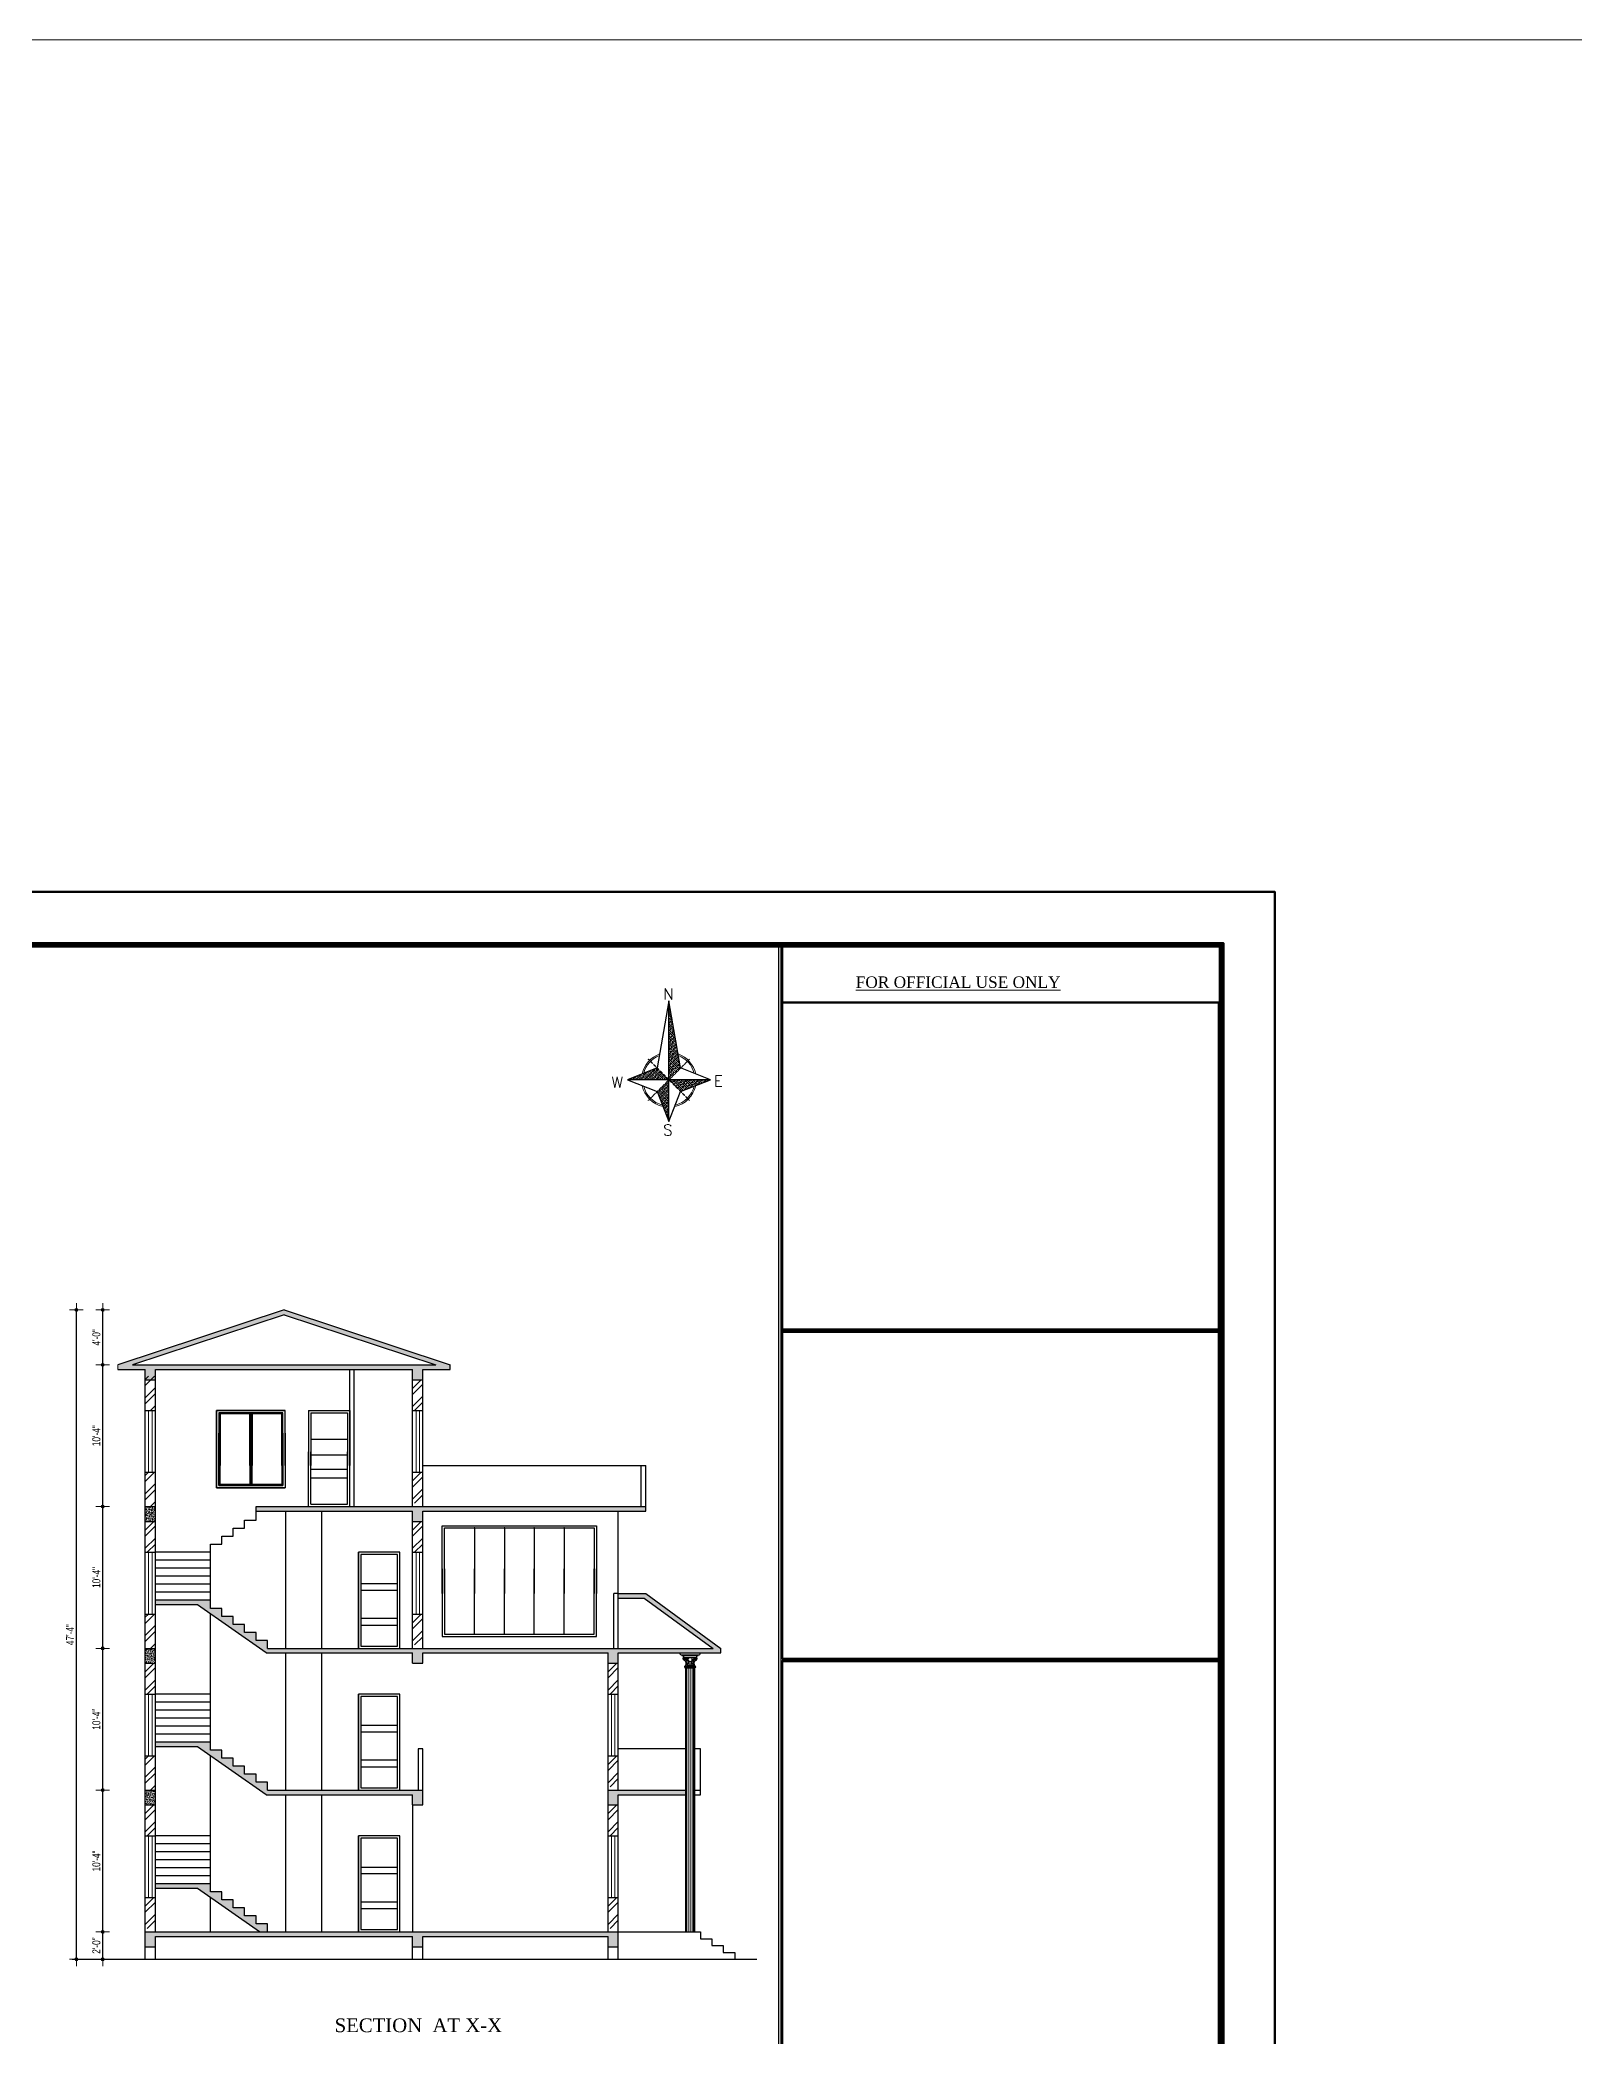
# Model space of a CAD drawing. Header units: inches. Extents: x 108286 to 1018414, y -1240248 to 57686.
# Drawn here: x 504518 to 505860, y -616342 to -614596 of the extents above; entities that cross this region are included whole.
import ezdxf

# ---------------------------------------------------------------- set-up
doc = ezdxf.new("R2010")
doc.units = ezdxf.units.IN
doc.header["$MEASUREMENT"] = 0
doc.linetypes.add('CENTER2', pattern=[1.125, 0.75, -0.125, 0.125, -0.125])
for name, color, linetype, lineweight in [('DIM18', 1, 'Continuous', 18), ('DIMENSION', 142, 'Continuous', 13), ('dimentions', 123, 'Continuous', 9), ('ELEVATION', 31, 'Continuous', 25), ('HATCH', 255, 'Continuous', 18), ('plan elevation', 11, 'Continuous', 25), ('SHEETS', 7, 'Continuous', 60), ('TEXT', 231, 'Continuous', 20)]:
    doc.layers.add(name, color=color, linetype=linetype, lineweight=lineweight)
doc.layers.add('exwall', color=1, linetype='Continuous')
doc.layers.add('Layer1', color=150, linetype='Continuous')
doc.styles.add('7 INCH', font='swisscl.ttf', dxfattribs={"height": 7})
doc.styles.add('7 INCH str', font='times.ttf', dxfattribs={"height": 6})
doc.styles.add('PRADEEP', font='times.ttf', dxfattribs={"height": 7})
doc.styles.add('ROMANC', font='romanc.shx', dxfattribs={"width": 0.8})
doc.dimstyles.new('7 INCH', dxfattribs={"dimscale": 0, "dimtxt": 7, "dimasz": 1, "dimexe": 2, "dimexo": 9, "dimgap": 2, "dimtad": 1, "dimdec": 0, "dimzin": 3, "dimdsep": 46, "dimlunit": 4, "dimtxsty": '7 INCH', "dimblk": 'DIM', "dimcen": 3, "dimdle": 3, "dimse1": 1, "dimse2": 1, "dimclrd": 256, "dimclre": 256, "dimclrt": 7, "dimadec": 1, "dimazin": 2, "dimtfac": 1, "dimtdec": 0, "dimtix": 1, "dimtofl": 0, "dimtmove": 2, "dimatfit": 3, "dimldrblk": 'ARW', "dimfxl": 2, "dimfrac": 2, "dimtolj": 2, "dimtzin": 0, "dimarcsym": 0})
pattern_1 = [(50, (0, 0), (1.7931504565, -0.1568803375), [0.1875, -2.0625]), (355, (0, 0), (-0.346878334, 1.8804803343), [0.15, -1.65]), (100.4514, (0.1494, -0.013), (1.4462734543, 1.723598855), [0.159350475, -1.75285528]), (46.1842, (0, 0.5), (2.6681026216, -0.413797536), [0.28125, -3.09375]), (96.6356, (0.2223, 0.4655), (2.336656764, 2.435294677), [0.23902572, -2.6292825]), (351.1842, (0, 0.5), (2.336654863, 2.435296502), [0.225, -2.475]), (21, (0.25, 0.375), (1.4922676303, -1.0065472267), [0.1875, -2.0625]), (326, (0.25, 0.375), (0.60828833, 1.8128751126), [0.15, -1.65]), (71.4514, (0.3744, 0.2911), (2.1005565715, 0.8063262418), [0.159350475, -1.75285528]), (37.5, (0, 0), (0.0303996383, 0.8322346346), [0, -1.63, 0, -1.675, 0, -1.65625]), (7.5, (0, 0), (0.6576738436, 0.9860292797), [0, -0.955, 0, -1.5925, 0, -0.63125]), (327.5, (-0.5575, 0), (1.33455609043, -0.05638717934), [0, -0.625, 0, -1.95, 0, -2.5875]), (317.5, (-0.8075, 0), (1.4579654234, 0.2502624558), [0, -0.8125, 0, -1.295, 0, -1.8375])]
pattern_2 = [(45, (6e-11, 124), (-7.95495129, 7.95495129), []), (45, (5.303, 124), (-7.95495129, 7.95495129), [])]
pattern_3 = [(45, (0, 248), (-7.95495129, 7.95495129), []), (45, (5.303, 248), (-7.95495129, 7.95495129), [])]

# ---------------------------------------------------------------- blocks, each defined once
blk = doc.blocks.new('noth dirn')
at = {"layer": 'HATCH'}
h = blk.add_hatch(dxfattribs=at)
h.set_pattern_fill('ANSI33', color=256, scale=16, angle=360, style=0)
h.set_pattern_definition([(45, (-9118474.5084, -16078711.289), (-2.82842712475, 2.82842712475), []), (45, (-9118471.68, -16078711.289), (-2.82842712475, 2.82842712475), [2, -1])])
h.paths.add_polyline_path([(11338, -230), (11355.1, -212.8), (11338, -114.9)])
h.paths.add_polyline_path([(11338, -230), (11320.9, -212.8), (11277.4, -230)])
h.paths.add_polyline_path([(11338, -230), (11320.9, -247.1), (11338, -290.6)])
h.paths.add_polyline_path([(11338, -230), (11355.1, -247.1), (11398.6, -230)])
at = {"linetype": 'Continuous'}
for p, q in [((11338, -114.9), (11320.9, -212.8)), ((11338, -290.6), (11338, -114.9)), ((11355.1, -212.8), (11338, -114.9)), ((11320.9, -212.8), (11277.4, -230)), ((11277.4, -230), (11320.9, -247.1)), ((11398.6, -230), (11277.4, -230)), ((11398.6, -230), (11355.1, -212.8)), ((11355.1, -247.1), (11398.6, -230)), ((11320.9, -247.1), (11338, -290.6)), ((11338, -290.6), (11355.1, -247.1))]:
    blk.add_line(p, q, dxfattribs=at)
at = {"linetype": 'CENTER2', "ltscale": 0.3}
for p, q in [((11368, -260), (11308, -200)), ((11308, -260), (11368, -200))]:
    blk.add_line(p, q, dxfattribs=at)
at = {"layer": 'DIM18'}
for radius, start, end in [(40, 109.8014, 167.7655), (38, 111.5383, 165.7252), (40, 12.2345, 70.1986), (38, 14.2748, 68.4617), (40, 192.2345, 257.7655), (38, 194.2748, 255.7252), (40, 282.2345, 347.7655), (38, 284.2748, 345.7252)]:
    blk.add_arc((11338, -230), radius, start, end, dxfattribs=at)
at = {"linetype": 'Continuous', "style": 'ROMANC'}
for s, p in [('N', (11330, -112.9)), ('W', (11254.5, -241.5)), ('E', (11403.7, -239.8)), ('S', (11329.7, -311.3))]:
    blk.add_text(s, height=16, dxfattribs=at).set_placement(p)
blk = doc.blocks.new('DIM')
at = {"layer": 'DIMENSION'}
h = blk.add_hatch(color=256, dxfattribs=at)
h.paths.add_polyline_path([(0, 1.3), (0, 0), (1.3, 0, 0.414214)])
h.paths.add_polyline_path([(1.3, 0), (0, 0), (0, -1.3, 0.414214)])
h.paths.add_polyline_path([(0, 0), (-1.3, 0, 0.414214), (0, -1.3)])
h.paths.add_polyline_path([(0, 1.3, 0.414214), (-1.3, 0), (0, 0)])
for p, q in [((-6, 0), (6, 0)), ((0, 6), (0, -6))]:
    blk.add_line(p, q, dxfattribs=at)
blk.add_circle((0, 0), 1.28, dxfattribs=at)
blk = doc.blocks.new('*D774')
at = {"layer": 'Defpoints', "color": 0, "ltscale": 15}
for p in [(504572.6, -616250.8), (504609.8, -616250.8), (504609.8, -616274.8)]:
    blk.add_point(p, dxfattribs=at)
at = {"layer": 'dimentions', "lineweight": -2, "ltscale": 15}
blk.add_line((504572.6, -616273.8), (504572.6, -616251.8), dxfattribs=at)
for p, rotation in [((504572.6, -616250.8), 90), ((504572.6, -616274.8), 270)]:
    blk.add_blockref('DIM', p, dxfattribs=dict(at, rotation=rotation))
at = {"layer": 'dimentions', "color": 7, "ltscale": 15, "insert": (504567.1, -616262.8), "char_height": 7, "attachment_point": 5, "rotation": 90, "style": '7 INCH'}
blk.add_mtext('\\A2;2\'-0"', dxfattribs=at)
blk = doc.blocks.new('ARW')
at = {"layer": 'DIMENSION'}
blk.add_lwpolyline([(-0.5, 0, 0, 3, 0), (-5.5, 0, 0, 0, 0), (-0.5, 0, 0, 0, 0)], format="xyseb", dxfattribs=at)
blk = doc.blocks.new('*D775')
at = {"layer": 'Defpoints', "color": 0, "ltscale": 15}
for p in [(504572.6, -616126.8), (504609.8, -616126.8), (504609.8, -616250.8)]:
    blk.add_point(p, dxfattribs=at)
at = {"layer": 'dimentions', "lineweight": -2, "ltscale": 15}
blk.add_line((504572.6, -616249.8), (504572.6, -616127.8), dxfattribs=at)
for p, rotation in [((504572.6, -616126.8), 90), ((504572.6, -616250.8), 270)]:
    blk.add_blockref('DIM', p, dxfattribs=dict(at, rotation=rotation))
at = {"layer": 'dimentions', "color": 7, "ltscale": 15, "insert": (504567.1, -616188.8), "char_height": 7, "attachment_point": 5, "rotation": 90, "style": '7 INCH'}
blk.add_mtext('\\A2;10\'-4"', dxfattribs=at)
blk = doc.blocks.new('*D776')
at = {"layer": 'Defpoints', "color": 0, "ltscale": 15}
for p in [(504572.6, -616002.8), (504609.8, -616002.8), (504609.8, -616126.8)]:
    blk.add_point(p, dxfattribs=at)
at = {"layer": 'dimentions', "lineweight": -2, "ltscale": 15}
blk.add_line((504572.6, -616125.8), (504572.6, -616003.8), dxfattribs=at)
for p, rotation in [((504572.6, -616002.8), 90), ((504572.6, -616126.8), 270)]:
    blk.add_blockref('DIM', p, dxfattribs=dict(at, rotation=rotation))
at = {"layer": 'dimentions', "color": 7, "ltscale": 15, "insert": (504567.1, -616064.8), "char_height": 7, "attachment_point": 5, "rotation": 90, "style": '7 INCH'}
blk.add_mtext('\\A2;10\'-4"', dxfattribs=at)
blk = doc.blocks.new('*D777')
at = {"layer": 'Defpoints', "color": 0, "ltscale": 15}
for p in [(504572.6, -615878.8), (504609.8, -615878.8), (504609.8, -616002.8)]:
    blk.add_point(p, dxfattribs=at)
at = {"layer": 'dimentions', "lineweight": -2, "ltscale": 15}
blk.add_line((504572.6, -616001.8), (504572.6, -615879.8), dxfattribs=at)
for p, rotation in [((504572.6, -615878.8), 90), ((504572.6, -616002.8), 270)]:
    blk.add_blockref('DIM', p, dxfattribs=dict(at, rotation=rotation))
at = {"layer": 'dimentions', "color": 7, "ltscale": 15, "insert": (504567.1, -615940.8), "char_height": 7, "attachment_point": 5, "rotation": 90, "style": '7 INCH'}
blk.add_mtext('\\A2;10\'-4"', dxfattribs=at)
blk = doc.blocks.new('*D778')
at = {"layer": 'Defpoints', "color": 0, "ltscale": 15}
for p in [(504572.6, -615754.8), (504609.8, -615754.8), (504609.8, -615878.8)]:
    blk.add_point(p, dxfattribs=at)
at = {"layer": 'dimentions', "lineweight": -2, "ltscale": 15}
blk.add_line((504572.6, -615877.8), (504572.6, -615755.8), dxfattribs=at)
for p, rotation in [((504572.6, -615754.8), 90), ((504572.6, -615878.8), 270)]:
    blk.add_blockref('DIM', p, dxfattribs=dict(at, rotation=rotation))
at = {"layer": 'dimentions', "color": 7, "ltscale": 15, "insert": (504567.1, -615816.8), "char_height": 7, "attachment_point": 5, "rotation": 90, "style": '7 INCH'}
blk.add_mtext('\\A2;10\'-4"', dxfattribs=at)
blk = doc.blocks.new('*D779')
at = {"layer": 'Defpoints', "color": 0, "ltscale": 15}
for p in [(504572.6, -615706.8), (504731.3, -615706.8), (504609.8, -615754.8)]:
    blk.add_point(p, dxfattribs=at)
at = {"layer": 'dimentions', "lineweight": -2, "ltscale": 15}
blk.add_line((504572.6, -615753.8), (504572.6, -615707.8), dxfattribs=at)
for p, rotation in [((504572.6, -615706.8), 90), ((504572.6, -615754.8), 270)]:
    blk.add_blockref('DIM', p, dxfattribs=dict(at, rotation=rotation))
at = {"layer": 'dimentions', "color": 7, "ltscale": 15, "insert": (504567.1, -615730.8), "char_height": 7, "attachment_point": 5, "rotation": 90, "style": '7 INCH'}
blk.add_mtext('\\A2;4\'-0"', dxfattribs=at)
blk = doc.blocks.new('*D780')
at = {"layer": 'Defpoints', "color": 0, "ltscale": 15}
for p in [(504549.6, -615706.8), (504731.3, -615706.8), (504609.8, -616274.8)]:
    blk.add_point(p, dxfattribs=at)
at = {"layer": 'dimentions', "lineweight": -2, "ltscale": 15}
blk.add_line((504549.6, -616273.8), (504549.6, -615707.8), dxfattribs=at)
for p, rotation in [((504549.6, -615706.8), 90), ((504549.6, -616274.8), 270)]:
    blk.add_blockref('DIM', p, dxfattribs=dict(at, rotation=rotation))
at = {"layer": 'dimentions', "color": 7, "ltscale": 15, "insert": (504544.1, -615990.8), "char_height": 7, "attachment_point": 5, "rotation": 90, "style": '7 INCH'}
blk.add_mtext('\\A2;47\'-4"', dxfattribs=at)

msp = doc.modelspace()

# ---------------------------------------------------------------- hatches: boundary and pattern name
at = {"layer": 'TEXT', "ltscale": 15}
h = msp.add_hatch(dxfattribs=at)
h.set_pattern_fill('AR-CONC', color=256, scale=0.25, style=0)
h.set_pattern_definition(pattern_1)
h.paths.add_polyline_path([(504876.8, -615754.8), (504731.3, -615706.8), (504585.8, -615754.8), (504585.8, -615758.8), (504609.8, -615758.8), (504609.8, -615767.8), (504618.8, -615767.8), (504618.8, -615758.8), (504843.8, -615758.8), (504843.8, -615767.8), (504852.8, -615767.8), (504852.8, -615758.8), (504876.8, -615758.8)])
h.paths.add_polyline_path([(504598.6, -615754.8), (504731.3, -615711), (504864, -615754.8)], flags=16)
h = msp.add_hatch(dxfattribs=at)
h.set_pattern_fill('ANSI32', color=256, scale=30, style=0)
h.set_pattern_definition([(45, (2e-10, 332), (-7.95495129, 7.95495129), []), (45, (5.303, 332), (-7.95495129, 7.95495129), [])])
h.paths.add_polyline_path([(504618.8, -615764.8), (504609.8, -615764.8), (504609.8, -615794.8), (504618.8, -615794.8)])
h = msp.add_hatch(dxfattribs=at)
h.set_pattern_fill('ANSI32', color=256, scale=30, style=0)
h.set_pattern_definition([(45, (234, 372), (-7.95495129, 7.95495129), []), (45, (239.303, 372), (-7.95495129, 7.95495129), [])])
h.paths.add_polyline_path([(504852.8, -615767.8), (504843.8, -615767.8), (504843.8, -615794.8), (504852.8, -615794.8)])
h = msp.add_hatch(dxfattribs=at)
h.set_pattern_fill('ANSI32', color=256, scale=30, style=0)
h.set_pattern_definition(pattern_3)
h.paths.add_polyline_path([(504618.8, -615848.8), (504609.8, -615848.8), (504609.8, -615878.8), (504618.8, -615878.8)])
h = msp.add_hatch(dxfattribs=at)
h.set_pattern_fill('ANSI32', color=256, scale=30, style=0)
h.set_pattern_definition([(45, (234, 291), (-7.95495129, 7.95495129), []), (45, (239.303, 291), (-7.95495129, 7.95495129), [])])
h.paths.add_polyline_path([(504852.8, -615848.8), (504843.8, -615848.8), (504843.8, -615875.8), (504852.8, -615875.8)])
h = msp.add_hatch(dxfattribs=at)
h.set_pattern_fill('AR-CONC', color=256, scale=0.25, style=0)
h.set_pattern_definition(pattern_1)
h.paths.add_polyline_path([(504618.8, -615878.8), (504609.8, -615878.8), (504609.8, -615891.8), (504618.8, -615891.8)])
h = msp.add_hatch(dxfattribs=at)
h.set_pattern_fill('AR-CONC', color=256, scale=0.25, style=0)
h.set_pattern_definition(pattern_1)
h.paths.add_polyline_path([(504852.8, -615882.8), (505047.8, -615882.8), (505047.8, -615878.8), (504706.8, -615878.8), (504706.8, -615882.8), (504843.8, -615882.8), (504843.8, -615891.8), (504852.8, -615891.8)])
h = msp.add_hatch(dxfattribs=at)
h.set_pattern_fill('ANSI32', color=256, scale=30, style=0)
h.set_pattern_definition(pattern_3)
h.paths.add_polyline_path([(504618.8, -615891.8), (504609.8, -615891.8), (504609.8, -615918.8), (504618.8, -615918.8)])
h = msp.add_hatch(dxfattribs=at)
h.set_pattern_fill('ANSI32', color=256, scale=30, style=0)
h.set_pattern_definition([(45, (234, 248), (-7.95495129, 7.95495129), []), (45, (239.303, 248), (-7.95495129, 7.95495129), [])])
h.paths.add_polyline_path([(504852.8, -615891.8), (504843.8, -615891.8), (504843.8, -615918.8), (504852.8, -615918.8)])
h = msp.add_hatch(dxfattribs=at)
h.set_pattern_fill('AR-CONC', color=256, scale=0.25, style=0)
h.set_pattern_definition(pattern_1)
h.paths.add_polyline_path([(505023.8, -616006.8), (505077.6, -616006.8, -0.003282), (505077.6, -616006.8, 0.003282), (505077.6, -616006.8), (505077.6, -616006.8, -0.00328), (505077.6, -616006.8, 0.00328), (505077.6, -616006.8), (505113.6, -616006.8), (505113.6, -616002.8), (505047.8, -615954.8), (505023.8, -615954.8), (505023.8, -615958.8), (505046.5, -615958.8), (505106.8, -616002.8), (504716.8, -616002.8), (504716.8, -615995.8), (504706.8, -615995.8), (504706.8, -615988.8), (504696.8, -615988.8), (504696.8, -615981.8), (504686.8, -615981.8), (504686.8, -615974.8), (504676.8, -615974.8), (504676.8, -615967.8), (504666.8, -615967.8), (504666.8, -615960.8), (504618.8, -615960.8), (504618.8, -615964.8), (504655.6, -615964.8), (504715.6, -616006.8), (504843.8, -616006.8), (504843.8, -616015.8), (504852.8, -616015.8), (504852.8, -616006.8), (505014.8, -616006.8), (505014.8, -616015.8), (505023.8, -616015.8)])
h = msp.add_hatch(dxfattribs=at)
h.set_pattern_fill('ANSI32', color=256, scale=30, style=0)
h.set_pattern_definition(pattern_2)
h.paths.add_polyline_path([(504618.8, -615972.8), (504609.8, -615972.8), (504609.8, -616002.8), (504618.8, -616002.8)])
h = msp.add_hatch(dxfattribs=at)
h.set_pattern_fill('ANSI32', color=256, scale=30, style=0)
h.set_pattern_definition([(45, (234, 167), (-7.95495129, 7.95495129), []), (45, (239.303, 167), (-7.95495129, 7.95495129), [])])
h.paths.add_polyline_path([(504852.8, -615972.8), (504843.8, -615972.8), (504843.8, -615999.8), (504852.8, -615999.8)])
h = msp.add_hatch(dxfattribs=at)
h.set_pattern_fill('AR-CONC', color=256, scale=0.25, style=0)
h.set_pattern_definition(pattern_1)
h.paths.add_polyline_path([(504618.8, -616002.8), (504609.8, -616002.8), (504609.8, -616015.8), (504618.8, -616015.8)])
h = msp.add_hatch(dxfattribs=at)
h.set_pattern_fill('ANSI32', color=256, scale=30, style=0)
h.set_pattern_definition(pattern_2)
h.paths.add_polyline_path([(504618.8, -616015.8), (504609.8, -616015.8), (504609.8, -616042.8), (504618.8, -616042.8)])
h = msp.add_hatch(dxfattribs=at)
h.set_pattern_fill('ANSI32', color=256, scale=30, style=0)
h.set_pattern_definition([(45, (405, 124), (-7.95495129, 7.95495129), []), (45, (410.303, 124), (-7.95495129, 7.95495129), [])])
h.paths.add_polyline_path([(505023.8, -616015.8), (505014.8, -616015.8), (505014.8, -616042.8), (505023.8, -616042.8)])
h = msp.add_hatch(dxfattribs=at)
h.set_pattern_fill('AR-CONC', color=256, scale=0.25, style=0)
h.set_pattern_definition(pattern_1)
h.paths.add_polyline_path([(504696.8, -616105.8), (504686.8, -616105.8), (504686.8, -616098.8), (504676.8, -616098.8), (504676.8, -616091.8), (504666.8, -616091.8), (504666.8, -616084.8), (504618.8, -616084.8), (504618.8, -616088.8), (504655.6, -616088.8), (504715.6, -616130.8), (504843.8, -616130.8), (504843.8, -616139.8), (504852.8, -616139.8), (504852.8, -616130.8), (504852.8, -616126.8), (504716.8, -616126.8), (504716.8, -616119.8), (504706.8, -616119.8), (504706.8, -616112.8), (504696.8, -616112.8)])
h = msp.add_hatch(dxfattribs=at)
h.set_pattern_fill('ANSI32', color=256, scale=30, style=0)
h.paths.add_polyline_path([(504618.8, -616096.8), (504609.8, -616096.8), (504609.8, -616126.8), (504618.8, -616126.8)])
h = msp.add_hatch(dxfattribs=at)
h.set_pattern_fill('ANSI32', color=256, scale=30, style=0)
h.set_pattern_definition([(45, (405, 43), (-7.95495129, 7.95495129), []), (45, (410.303, 43), (-7.95495129, 7.95495129), [])])
h.paths.add_polyline_path([(505023.8, -616096.8), (505014.8, -616096.8), (505014.8, -616123.8), (505023.8, -616123.8)])
h = msp.add_hatch(dxfattribs=at)
h.set_pattern_fill('AR-CONC', color=256, scale=0.25, style=0)
h.set_pattern_definition(pattern_1)
h.paths.add_polyline_path([(504618.8, -616126.8), (504609.8, -616126.8), (504609.8, -616139.8), (504618.8, -616139.8)])
h = msp.add_hatch(dxfattribs=at)
h.set_pattern_fill('AR-CONC', color=256, scale=0.25, style=0)
h.set_pattern_definition(pattern_1)
h.paths.add_polyline_path([(505023.8, -616130.8), (505082.5, -616130.8), (505082.5, -616126.8), (505014.8, -616126.8), (505014.8, -616130.8), (505014.8, -616139.8), (505023.8, -616139.8)])
h = msp.add_hatch(dxfattribs=at)
h.set_pattern_fill('ANSI32', color=256, scale=30, style=0)
h.paths.add_polyline_path([(504618.8, -616139.8), (504609.8, -616139.8), (504609.8, -616166.8), (504618.8, -616166.8)])
h = msp.add_hatch(dxfattribs=at)
h.set_pattern_fill('ANSI32', color=256, scale=30, style=0)
h.set_pattern_definition([(45, (405, 0), (-7.95495129, 7.95495129), []), (45, (410.303, 0), (-7.95495129, 7.95495129), [])])
h.paths.add_polyline_path([(505023.8, -616139.8), (505014.8, -616139.8), (505014.8, -616166.8), (505023.8, -616166.8)])
h = msp.add_hatch(dxfattribs=at)
h.set_pattern_fill('AR-CONC', color=256, scale=0.25, style=0)
h.set_pattern_definition(pattern_1)
h.paths.add_polyline_path([(504666.8, -616208.8), (504618.8, -616208.8), (504618.8, -616212.8), (504655.6, -616212.8), (504709.8, -616250.8), (504716.8, -616250.8), (504716.8, -616243.8), (504706.8, -616243.8), (504706.8, -616236.8), (504696.8, -616236.8), (504696.8, -616229.8), (504686.8, -616229.8), (504686.8, -616222.8), (504676.8, -616222.8), (504676.8, -616215.8), (504666.8, -616215.8)])
h = msp.add_hatch(dxfattribs=at)
h.set_pattern_fill('ANSI32', color=256, scale=30, style=0)
h.set_pattern_definition([(45, (6e-11, -81), (-7.95495129, 7.95495129), []), (45, (5.303, -81), (-7.95495129, 7.95495129), [])])
h.paths.add_polyline_path([(504618.8, -616220.8), (504609.8, -616220.8), (504609.8, -616247.8), (504618.8, -616247.8)])
h = msp.add_hatch(dxfattribs=at)
h.set_pattern_fill('ANSI32', color=256, scale=30, style=0)
h.set_pattern_definition([(45, (405, -81), (-7.95495129, 7.95495129), []), (45, (410.303, -81), (-7.95495129, 7.95495129), [])])
h.paths.add_polyline_path([(505023.8, -616220.8), (505014.8, -616220.8), (505014.8, -616247.8), (505023.8, -616247.8)])
h = msp.add_hatch(dxfattribs=at)
h.set_pattern_fill('AR-CONC', color=256, scale=0.25, style=0)
h.set_pattern_definition(pattern_1)
h.paths.add_polyline_path([(505023.8, -616250.8), (504609.8, -616250.8), (504609.8, -616263.8), (504618.8, -616263.8), (504618.8, -616254.8), (504843.8, -616254.8), (504843.8, -616263.8), (504852.8, -616263.8), (504852.8, -616254.8), (505014.8, -616254.8), (505014.8, -616263.8), (505023.8, -616263.8)])

# ---------------------------------------------------------------- linework, layer by layer
for p, q in [((505164.3, -617393), (505164.3, -615389)), ((505166.3, -617393), (505166.3, -615389))]:
    msp.add_line(p, q)
at = {"layer": 'dimentions', "ltscale": 15}
msp.add_lwpolyline([(501645.3, -614596), (510284.2, -614596), (510284.2, -618276.9), (501645.3, -618276.9)], close=True, dxfattribs=at)
at = {"layer": 'exwall', "color": 7, "ltscale": 15}
for p, q in [((504731.3, -615706.8), (504585.8, -615754.8)), ((504731.3, -615706.8), (504876.8, -615754.8)), ((504731.3, -615711), (504598.6, -615754.8)), ((504731.3, -615711), (504864, -615754.8)), ((504585.8, -615758.8), (504585.8, -615758.8)), ((504585.8, -615758.8), (504609.8, -615758.8)), ((504598.6, -615754.8), (504864, -615754.8)), ((504609.8, -616274.8), (504609.8, -615758.8)), ((504618.8, -616250.8), (504618.8, -615758.8)), ((504618.8, -615758.8), (504843.8, -615758.8)), ((504788.8, -615878.8), (504788.8, -615758.8)), ((504792.8, -615878.8), (504792.8, -615758.8)), ((504843.8, -615878.8), (504843.8, -615758.8)), ((504852.8, -615758.8), (504876.8, -615758.8)), ((504852.8, -615878.8), (504852.8, -615758.8)), ((504876.8, -615758.8), (504876.8, -615754.8)), ((504609.8, -615767.8), (504618.8, -615767.8)), ((504843.8, -615767.8), (504852.8, -615767.8)), ((504609.8, -615794.8), (504618.8, -615794.8)), ((504843.8, -615794.8), (504852.8, -615794.8)), ((504609.8, -615848.8), (504618.8, -615848.8)), ((504843.8, -615848.8), (504852.8, -615848.8)), ((504852.8, -615842.8), (505047.8, -615842.8)), ((505043.8, -615878.8), (505043.8, -615842.8)), ((505047.8, -615882.8), (505047.8, -615842.8)), ((504609.8, -615878.8), (504618.8, -615878.8)), ((504706.8, -615878.8), (505047.8, -615878.8)), ((504706.8, -615890.8), (504706.8, -615878.8)), ((504706.8, -615882.8), (504843.8, -615882.8)), ((504732.8, -616002.8), (504732.8, -615882.8)), ((504764.5, -616002.8), (504764.5, -615882.8)), ((504843.8, -616002.8), (504843.8, -615882.8)), ((504852.8, -615882.8), (505047.8, -615882.8)), ((504852.8, -616002.8), (504852.8, -615882.8)), ((505023.8, -616002.8), (505023.8, -615882.8)), ((504609.8, -615891.8), (504618.8, -615891.8)), ((504686.8, -615904.8), (504686.8, -615897.8)), ((504686.8, -615897.8), (504696.8, -615897.8)), ((504696.8, -615897.8), (504696.8, -615890.8)), ((504696.8, -615890.8), (504706.8, -615890.8)), ((504843.8, -615891.8), (504852.8, -615891.8)), ((504609.8, -615918.8), (504618.8, -615918.8)), ((504666.8, -615918.8), (504618.8, -615918.8)), ((504666.8, -615918.8), (504666.8, -615911.8)), ((504666.8, -615911.8), (504676.8, -615911.8)), ((504666.8, -615960.8), (504666.8, -615918.8)), ((504676.8, -615911.8), (504676.8, -615904.8)), ((504676.8, -615904.8), (504686.8, -615904.8)), ((504843.8, -615918.8), (504852.8, -615918.8)), ((504666.8, -615925.8), (504618.8, -615925.8)), ((504666.8, -615932.8), (504618.8, -615932.8)), ((504666.8, -615939.8), (504618.8, -615939.8)), ((504666.8, -615946.8), (504618.8, -615946.8)), ((504666.8, -615953.8), (504618.8, -615953.8)), ((504666.8, -615960.8), (504618.8, -615960.8)), ((504655.6, -615964.8), (504618.8, -615964.8)), ((504715.6, -616006.8), (504655.6, -615964.8)), ((504666.8, -615967.8), (504666.8, -615960.8)), ((504676.8, -615967.8), (504666.8, -615967.8)), ((504676.8, -615974.8), (504676.8, -615967.8)), ((505019.8, -616002.8), (505019.8, -615954.8)), ((505023.8, -615954.8), (505019.8, -615954.8)), ((505023.8, -615954.8), (505047.8, -615954.8)), ((505023.8, -615954.8), (505047.8, -615954.8)), ((505023.8, -615958.8), (505046.5, -615958.8)), ((505046.5, -615958.8), (505106.8, -616002.8)), ((505047.8, -615954.8), (505113.6, -616002.8)), ((504609.8, -615972.8), (504618.8, -615972.8)), ((504666.8, -616084.8), (504666.8, -615972.7)), ((504686.8, -615974.8), (504676.8, -615974.8)), ((504686.8, -615981.8), (504686.8, -615974.8)), ((504696.8, -615981.8), (504686.8, -615981.8)), ((504696.8, -615988.8), (504696.8, -615981.8)), ((504706.8, -615988.8), (504696.8, -615988.8)), ((504706.8, -615995.8), (504706.8, -615988.8)), ((504843.8, -615972.8), (504852.8, -615972.8)), ((504609.8, -616002.8), (504618.8, -616002.8)), ((504716.8, -615995.8), (504706.8, -615995.8)), ((504715.6, -616006.8), (504843.8, -616006.8)), ((504716.8, -616002.8), (504716.8, -615995.8)), ((504716.8, -616002.8), (505106.8, -616002.8)), ((504732.8, -616126.8), (504732.8, -616006.8)), ((504764.5, -616126.8), (504764.5, -616006.8)), ((504843.8, -616015.8), (504843.8, -616006.8)), ((504852.8, -616006.8), (505014.8, -616006.8)), ((504852.8, -616015.8), (504852.8, -616006.8)), ((505014.8, -616130.8), (505014.8, -616006.8)), ((505023.8, -616126.8), (505023.8, -616006.8)), ((505023.8, -616006.8), (505113.6, -616006.8)), ((505113.6, -616006.8), (505113.6, -616002.8)), ((504609.8, -616015.8), (504618.8, -616015.8)), ((504843.8, -616015.8), (504852.8, -616015.8)), ((505014.8, -616015.8), (505023.8, -616015.8)), ((504609.8, -616042.8), (504618.8, -616042.8)), ((504666.8, -616042.8), (504618.8, -616042.8)), ((504666.8, -616049.8), (504618.8, -616049.8)), ((504666.8, -616056.8), (504618.8, -616056.8)), ((505014.8, -616042.8), (505023.8, -616042.8)), ((504666.8, -616063.8), (504618.8, -616063.8)), ((504666.8, -616070.8), (504618.8, -616070.8)), ((504666.8, -616077.8), (504618.8, -616077.8)), ((504666.8, -616084.8), (504618.8, -616084.8)), ((504655.6, -616088.8), (504618.8, -616088.8)), ((504715.6, -616130.8), (504655.6, -616088.8)), ((504666.8, -616091.8), (504666.8, -616084.8)), ((504676.8, -616091.8), (504666.8, -616091.8)), ((504676.8, -616098.8), (504676.8, -616091.8)), ((504852.8, -616090.8), (504848.8, -616090.8)), ((504848.8, -616090.8), (504848.8, -616126.8)), ((504852.8, -616126.8), (504852.8, -616090.8)), ((505082.5, -616090.8), (505023.8, -616090.8)), ((505095.6, -616090.8), (505090.6, -616090.8)), ((505095.6, -616130.8), (505095.6, -616090.8)), ((504609.8, -616096.8), (504618.8, -616096.8)), ((504666.8, -616201.8), (504666.8, -616096.7)), ((504686.8, -616098.8), (504676.8, -616098.8)), ((504686.8, -616105.8), (504686.8, -616098.8)), ((504696.8, -616105.8), (504686.8, -616105.8)), ((504696.8, -616112.8), (504696.8, -616105.8)), ((505014.8, -616096.8), (505023.8, -616096.8)), ((504609.8, -616126.8), (504618.8, -616126.8)), ((504706.8, -616112.8), (504696.8, -616112.8)), ((504706.8, -616119.8), (504706.8, -616112.8)), ((504716.8, -616119.8), (504706.8, -616119.8)), ((504716.8, -616126.8), (504716.8, -616119.8)), ((504716.8, -616126.8), (504852.8, -616126.8)), ((504852.8, -616130.8), (504852.8, -616126.8)), ((505014.8, -616126.8), (505082.5, -616126.8)), ((505090.6, -616126.8), (505095.6, -616126.8)), ((504609.8, -616139.8), (504618.8, -616139.8)), ((504715.6, -616130.8), (504843.8, -616130.8)), ((504732.8, -616250.8), (504732.8, -616130.8)), ((504764.5, -616250.8), (504764.5, -616130.8)), ((504843.8, -616139.8), (504843.8, -616130.8)), ((504843.8, -616139.8), (504852.8, -616139.8)), ((504843.8, -616139.8), (504843.8, -616250.8)), ((504852.8, -616139.8), (504852.8, -616130.8)), ((505014.8, -616250.8), (505014.8, -616130.8)), ((505014.8, -616139.8), (505023.8, -616139.8)), ((505023.8, -616274.8), (505023.8, -616130.8)), ((505023.8, -616130.8), (505082.5, -616130.8)), ((505090.6, -616130.8), (505095.6, -616130.8)), ((504609.8, -616166.8), (504618.8, -616166.8)), ((504666.8, -616166.8), (504618.8, -616166.8)), ((504666.8, -616173.8), (504618.8, -616173.8)), ((504666.8, -616180.8), (504618.8, -616180.8)), ((504666.8, -616208.8), (504666.8, -616166.8)), ((505014.8, -616166.8), (505023.8, -616166.8)), ((504666.8, -616187.8), (504618.8, -616187.8)), ((504666.8, -616194.8), (504618.8, -616194.8)), ((504666.8, -616201.8), (504618.8, -616201.8)), ((504666.8, -616208.8), (504618.8, -616208.8)), ((504655.6, -616212.8), (504618.8, -616212.8)), ((504709.8, -616250.8), (504655.6, -616212.8)), ((504666.8, -616215.8), (504666.8, -616201.8)), ((504676.8, -616215.8), (504666.8, -616215.8)), ((504676.8, -616222.8), (504676.8, -616215.8)), ((504609.8, -616220.8), (504618.8, -616220.8)), ((504666.8, -616250.8), (504666.8, -616220.7)), ((504686.8, -616222.8), (504676.8, -616222.8)), ((504686.8, -616229.8), (504686.8, -616222.8)), ((504696.8, -616229.8), (504686.8, -616229.8)), ((504696.8, -616236.8), (504696.8, -616229.8)), ((505014.8, -616220.8), (505023.8, -616220.8)), ((504609.8, -616250.8), (505095.7, -616250.8)), ((504706.8, -616236.8), (504696.8, -616236.8)), ((504706.8, -616243.8), (504706.8, -616236.8)), ((504716.8, -616243.8), (504706.8, -616243.8)), ((504716.8, -616250.8), (504716.8, -616243.8)), ((505095.7, -616250.8), (505095.7, -616256.8)), ((504609.8, -616263.8), (504618.8, -616263.8)), ((504618.8, -616274.8), (504618.8, -616254.8)), ((504618.8, -616254.8), (504843.8, -616254.8)), ((504843.8, -616274.8), (504843.8, -616254.8)), ((504843.8, -616263.8), (504852.8, -616263.8)), ((504852.8, -616254.8), (505014.8, -616254.8)), ((504852.8, -616274.8), (504852.8, -616254.8)), ((505014.8, -616274.8), (505014.8, -616254.8)), ((505014.8, -616263.8), (505023.8, -616263.8)), ((505095.7, -616256.8), (505105.7, -616256.8)), ((505105.7, -616256.8), (505105.7, -616262.8)), ((505105.7, -616262.8), (505115.7, -616262.8)), ((505115.7, -616262.8), (505115.7, -616268.8)), ((505115.7, -616268.8), (505125.7, -616268.8)), ((505125.7, -616268.8), (505125.7, -616274.8)), ((504546, -616274.8), (505145.1, -616274.8))]:
    msp.add_line(p, q, dxfattribs=at)
at = {"layer": 'exwall', "color": 27, "ltscale": 15}
for p, q in [((504672.3, -615794.8), (504732.3, -615794.8)), ((504672.3, -615842.8), (504672.3, -615794.8)), ((504732.3, -615842.8), (504732.3, -615794.8)), ((504752.8, -615794.8), (504788.8, -615794.8)), ((504752.8, -615794.8), (504752.8, -615842.8)), ((504672.3, -615814.5), (504672.3, -615862.5)), ((504732.3, -615814.5), (504732.3, -615862.5)), ((504752.8, -615878.8), (504752.8, -615830.8)), ((504672.3, -615862.5), (504732.3, -615862.5)), ((504752.8, -615878.8), (504788.8, -615878.8)), ((504869.8, -615954.8), (504869.8, -615895.5)), ((504869.8, -615895.5), (505004.6, -615895.5)), ((505004.6, -615895.5), (505004.6, -615954.8)), ((504869.8, -615933.2), (504869.8, -615992.5)), ((505004.6, -615992.5), (505004.6, -615933.2)), ((504869.8, -615992.5), (505004.6, -615992.5))]:
    msp.add_line(p, q, dxfattribs=at)
at = {"layer": 'exwall', "color": 153, "ltscale": 15}
for p, q in [((504871.8, -615954.8), (504871.8, -615897.5)), ((504871.8, -615897.5), (505002.6, -615897.5)), ((504897.9, -615897.5), (504897.9, -615954.8)), ((504924.1, -615897.5), (504924.1, -615954.8)), ((504950.3, -615897.5), (504950.3, -615954.8)), ((504976.4, -615897.5), (504976.4, -615954.8)), ((505002.6, -615897.5), (505002.6, -615954.8)), ((504871.8, -615933.2), (504871.8, -615990.5)), ((504897.9, -615990.5), (504897.9, -615933.2)), ((504924.1, -615990.5), (504924.1, -615933.2)), ((504950.3, -615990.5), (504950.3, -615933.2)), ((504976.4, -615990.5), (504976.4, -615933.2)), ((505002.6, -615990.5), (505002.6, -615933.2)), ((504871.8, -615990.5), (505002.6, -615990.5))]:
    msp.add_line(p, q, dxfattribs=at)
at = {"layer": 'exwall', "color": 3}
for p in [(504897.9, -615897.5), (504924.1, -615897.5), (504950.3, -615897.5), (504976.4, -615897.5), (504897.9, -615990.5), (504924.1, -615990.5), (504950.3, -615990.5), (504976.4, -615990.5)]:
    msp.add_point(p, dxfattribs=at)
at = {"layer": 'HATCH'}
for p, q in [((505083.4, -616250.8), (505083.4, -616019.8)), ((505084.8, -616250.8), (505084.8, -616019.8)), ((505086.6, -616250.8), (505086.6, -616019.8)), ((505088.4, -616250.8), (505088.4, -616019.8)), ((505089.7, -616250.8), (505089.7, -616019.8))]:
    msp.add_line(p, q, dxfattribs=at)
for points in [[(505081.6, -616012.5), (505082.6, -616012.6), (505083, -616013.1), (505083.3, -616013.5), (505083.6, -616014.5), (505083.8, -616015.6), (505083.7, -616016.4), (505083.7, -616017), (505084, -616017.6), (505084.1, -616017.9), (505084.1, -616018)], [(505081.6, -616012.5), (505082.6, -616012.6), (505083, -616013.1), (505083.3, -616013.5), (505083.6, -616014.5), (505083.8, -616015.6), (505083.7, -616016.4), (505083.7, -616017), (505084, -616017.6), (505084.1, -616017.9), (505084.1, -616018)], [(505085.1, -616015.6), (505084.7, -616015.4), (505084.2, -616015.6), (505083.9, -616016.1), (505083.9, -616016.7), (505083.9, -616017), (505084.1, -616017.3), (505084.4, -616017.8), (505084.6, -616017.9), (505084.6, -616017.9), (505084.6, -616018)], [(505085.1, -616015.6), (505084.7, -616015.4), (505084.2, -616015.6), (505083.9, -616016.1), (505083.9, -616016.7), (505083.9, -616017), (505084.1, -616017.3), (505084.4, -616017.8), (505084.6, -616017.9), (505084.6, -616017.9), (505084.6, -616018)], [(505085, -616016), (505084.7, -616015.9), (505084.5, -616016), (505084.3, -616016.3), (505084.3, -616016.7), (505084.3, -616016.9), (505084.5, -616017.1), (505084.7, -616017.4), (505085, -616017.7), (505085.1, -616017.9)], [(505085, -616016), (505084.7, -616015.9), (505084.5, -616016), (505084.3, -616016.3), (505084.3, -616016.7), (505084.3, -616016.9), (505084.5, -616017.1), (505084.7, -616017.4), (505085, -616017.7), (505085.1, -616017.9)], [(505088, -616015.6), (505088.5, -616015.4), (505089, -616015.6), (505089.3, -616016.1), (505089.3, -616016.7), (505089.3, -616017), (505089.1, -616017.3), (505088.8, -616017.8), (505088.6, -616017.9), (505088.6, -616017.9), (505088.5, -616018)], [(505088, -616015.6), (505088.5, -616015.4), (505089, -616015.6), (505089.3, -616016.1), (505089.3, -616016.7), (505089.3, -616017), (505089.1, -616017.3), (505088.8, -616017.8), (505088.6, -616017.9), (505088.6, -616017.9), (505088.5, -616018)], [(505088.2, -616016), (505088.5, -616015.9), (505088.7, -616016), (505088.9, -616016.3), (505088.9, -616016.7), (505088.9, -616016.9), (505088.7, -616017.1), (505088.5, -616017.4), (505088.2, -616017.7), (505088.1, -616017.9)], [(505088.2, -616016), (505088.5, -616015.9), (505088.7, -616016), (505088.9, -616016.3), (505088.9, -616016.7), (505088.9, -616016.9), (505088.7, -616017.1), (505088.5, -616017.4), (505088.2, -616017.7), (505088.1, -616017.9)], [(505091.6, -616012.5), (505090.6, -616012.6), (505090.1, -616013.1), (505089.9, -616013.5), (505089.6, -616014.5), (505089.4, -616015.6), (505089.5, -616016.4), (505089.5, -616017), (505089.2, -616017.6), (505089.1, -616017.9), (505089, -616018)], [(505091.6, -616012.5), (505090.6, -616012.6), (505090.1, -616013.1), (505089.9, -616013.5), (505089.6, -616014.5), (505089.4, -616015.6), (505089.5, -616016.4), (505089.5, -616017), (505089.2, -616017.6), (505089.1, -616017.9), (505089, -616018)]]:
    msp.add_lwpolyline(points, dxfattribs=at)
msp.add_circle((505086.6, -616012.5), 1.66, dxfattribs=at)
msp.add_circle((505086.6, -616012.5), 1.66, dxfattribs=at)
for centre, radius, start, end in [((505081.2, -616011.7), 0.45, 47.8029, 270), ((505081.2, -616011.7), 0.45, 47.8029, 270), ((505078.1, -616018.1), 8.03, 0.6961, 65.3014), ((505078.1, -616018.1), 8.03, 0.6961, 65.3014), ((505078.3, -616018), 7.41, 0.2648, 64.3157), ((505078.3, -616018), 7.41, 0.2648, 64.3157), ((505083.7, -616012), 1.24, 343.6181, 154.9968), ((505083.7, -616012), 1.24, 343.6181, 154.9968), ((505083.6, -616012), 0.887, 342.8526, 155.6253), ((505083.6, -616012), 0.887, 342.8526, 155.6253), ((505086.6, -616012.5), 2.11, 168.0367, 11.9633), ((505086.6, -616012.5), 2.11, 168.0367, 11.9633), ((505094.7, -616018), 7.7, 110.9184, 180.0646), ((505094.7, -616018), 7.7, 110.9184, 180.0646), ((505094.9, -616018), 7.41, 115.6843, 179.7352), ((505094.9, -616018), 7.41, 115.6843, 179.7352), ((505092, -616011.7), 0.9, 179.2724, 90), ((505092, -616011.7), 0.45, 270, 132.1971), ((505092, -616011.7), 0.45, 270, 132.1971)]:
    msp.add_arc(centre, radius, start, end, dxfattribs=at)
at = {"layer": 'Layer1', "color": 167, "ltscale": 15}
for p, q in [((504732.3, -615794.8), (504672.3, -615794.8)), ((504672.3, -615842.8), (504672.3, -615794.8)), ((504674.3, -615796.8), (504730.3, -615796.8)), ((504702.3, -615796.8), (504702.3, -615842.8)), ((504732.3, -615842.8), (504732.3, -615794.8)), ((504752.8, -615794.8), (504788.8, -615794.8)), ((504752.8, -615794.8), (504752.8, -615842.8)), ((504754.8, -615796.8), (504786.8, -615796.8)), ((504754.8, -615796.8), (504754.8, -615842.8)), ((504786.8, -615796.8), (504786.8, -615842.8)), ((504788.8, -615794.8), (504788.8, -615842.8)), ((504788.8, -615794.8), (504788.8, -615842.8)), ((504672.3, -615814.5), (504672.3, -615862.5)), ((504702.3, -615860.5), (504702.3, -615814.5)), ((504732.3, -615814.5), (504732.3, -615862.5)), ((504752.8, -615878.8), (504752.8, -615830.8)), ((504754.8, -615819.8), (504786.8, -615819.8)), ((504754.8, -615876.8), (504754.8, -615830.8)), ((504786.8, -615876.8), (504786.8, -615830.8)), ((504788.8, -615878.8), (504788.8, -615830.8)), ((504788.8, -615878.8), (504788.8, -615830.8)), ((504754.8, -615833.5), (504786.8, -615833.5)), ((504754.8, -615846.2), (504786.8, -615846.2)), ((504732.3, -615862.5), (504672.3, -615862.5)), ((504674.3, -615860.5), (504730.3, -615860.5)), ((504754.8, -615853.8), (504786.8, -615853.8)), ((504752.8, -615878.8), (504788.8, -615878.8)), ((504754.8, -615876.8), (504786.8, -615876.8)), ((504832.5, -615918.8), (504796.5, -615918.8)), ((504796.5, -616002.8), (504796.5, -615918.8)), ((504832.5, -616002.8), (504832.5, -615918.8)), ((504798.5, -615946.1), (504830.5, -615946.1)), ((504798.5, -615951.8), (504830.5, -615951.8)), ((504798.5, -615976.4), (504830.5, -615976.4)), ((504798.5, -615982.4), (504830.5, -615982.4)), ((504832.5, -616042.8), (504796.5, -616042.8)), ((504796.5, -616126.8), (504796.5, -616042.8)), ((504832.5, -616126.8), (504832.5, -616042.8)), ((504798.5, -616070.1), (504830.5, -616070.1)), ((504798.5, -616075.8), (504830.5, -616075.8)), ((504798.5, -616100.4), (504830.5, -616100.4)), ((504798.5, -616106.4), (504830.5, -616106.4)), ((504832.5, -616166.8), (504796.5, -616166.8)), ((504796.5, -616250.8), (504796.5, -616166.8)), ((504832.5, -616250.8), (504832.5, -616166.8)), ((504798.5, -616194.1), (504830.5, -616194.1)), ((504798.5, -616199.8), (504830.5, -616199.8)), ((504798.5, -616224.4), (504830.5, -616224.4)), ((504798.5, -616230.4), (504830.5, -616230.4))]:
    msp.add_line(p, q, dxfattribs=at)
for points in [[(504732.3, -615842.8), (504732.3, -615794.8), (504672.3, -615794.8), (504672.3, -615842.8)], [(504730.3, -615842.8), (504730.3, -615796.8), (504674.3, -615796.8), (504674.3, -615842.8)], [(504702.3, -615842.8), (504702.3, -615796.8), (504674.3, -615796.8), (504674.3, -615842.8)], [(504730.3, -615842.8), (504730.3, -615796.8), (504702.3, -615796.8), (504702.3, -615842.8)], [(504732.3, -615814.5), (504732.3, -615862.5), (504672.3, -615862.5), (504672.3, -615814.5)], [(504730.3, -615814.5), (504730.3, -615860.5), (504674.3, -615860.5), (504674.3, -615814.5)], [(504702.3, -615814.5), (504702.3, -615860.5), (504674.3, -615860.5), (504674.3, -615814.5)], [(504701.3, -615842.8), (504701.3, -615797.8), (504675.3, -615797.8), (504675.3, -615842.8)], [(504701.3, -615814.5), (504701.3, -615859.5), (504675.3, -615859.5), (504675.3, -615814.5)], [(504730.3, -615814.5), (504730.3, -615860.5), (504702.3, -615860.5), (504702.3, -615814.5)], [(504729.3, -615842.8), (504729.3, -615797.8), (504703.3, -615797.8), (504703.3, -615842.8)], [(504729.3, -615814.5), (504729.3, -615859.5), (504703.3, -615859.5), (504703.3, -615814.5)]]:
    msp.add_lwpolyline(points, dxfattribs=at)
for points in [[(504702.3, -615846.8), (504702.3, -615846.8)], [(504730.3, -615846.8), (504730.3, -615846.8)], [(504832.5, -615918.8), (504796.5, -615918.8), (504796.5, -616002.8), (504832.5, -616002.8)], [(504830.5, -615920.8), (504798.5, -615920.8), (504798.5, -616000.8), (504830.5, -616000.8)], [(504832.5, -616042.8), (504796.5, -616042.8), (504796.5, -616126.8), (504832.5, -616126.8)], [(504830.5, -616044.8), (504798.5, -616044.8), (504798.5, -616124.8), (504830.5, -616124.8)], [(504832.5, -616166.8), (504796.5, -616166.8), (504796.5, -616250.8), (504832.5, -616250.8)], [(504830.5, -616168.8), (504798.5, -616168.8), (504798.5, -616248.8), (504830.5, -616248.8)]]:
    msp.add_lwpolyline(points, close=True, dxfattribs=at)
at = {"layer": 'plan elevation', "ltscale": 30}
for p, q in [((505079.4, -616008.6), (505093.8, -616008.6)), ((505079.4, -616008.6), (505093.8, -616008.6)), ((505079.4, -616009), (505079.4, -616008.6)), ((505079.4, -616009), (505079.4, -616008.6)), ((505079.4, -616009), (505093.8, -616009)), ((505079.4, -616009), (505093.8, -616009)), ((505081.2, -616010.8), (505090.4, -616010.8)), ((505081.2, -616010.8), (505092, -616010.8)), ((505081.2, -616012.6), (505081.2, -616013.3)), ((505081.2, -616012.6), (505081.2, -616013.3)), ((505082.1, -616018), (505082.1, -616018.4)), ((505082.1, -616018), (505091.1, -616018)), ((505082.1, -616018), (505082.1, -616018.4)), ((505082.1, -616018), (505091.1, -616018)), ((505082.1, -616018.4), (505091.1, -616018.4)), ((505082.1, -616018.4), (505091.1, -616018.4)), ((505082.1, -616019.3), (505082.1, -616019.8)), ((505082.1, -616019.3), (505091.1, -616019.3)), ((505082.1, -616019.3), (505082.1, -616019.8)), ((505082.1, -616019.3), (505091.1, -616019.3)), ((505082.1, -616019.8), (505091.1, -616019.8)), ((505082.1, -616019.8), (505091.1, -616019.8)), ((505082.3, -616009), (505092, -616009)), ((505082.3, -616009), (505092, -616009)), ((505082.5, -616019.8), (505082.5, -616048.4)), ((505082.5, -616019.8), (505082.5, -616250.8)), ((505090.6, -616019.8), (505090.6, -616048.4)), ((505090.6, -616019.8), (505090.6, -616250.8)), ((505091.1, -616018), (505091.1, -616018.4)), ((505091.1, -616018), (505091.1, -616018.4)), ((505091.1, -616019.3), (505091.1, -616019.8)), ((505091.1, -616019.3), (505091.1, -616019.8)), ((505092, -616012.6), (505092, -616013.3)), ((505092, -616012.6), (505092, -616013.3)), ((505093.8, -616009), (505093.8, -616008.6)), ((505093.8, -616009), (505093.8, -616008.6))]:
    msp.add_line(p, q, dxfattribs=at)
for centre, radius, start, end in [((505079.4, -616006.8), 1.8, 180, 270), ((505079.4, -616006.8), 1.8, 180, 270), ((505093.8, -616006.8), 1.8, 270, 0), ((505093.8, -616006.8), 1.8, 270, 0), ((505079.4, -616010.8), 1.8, 0, 90), ((505079.4, -616010.8), 1.8, 0, 90), ((505081.2, -616011.7), 0.9, 90, 0.7276), ((505081.2, -616011.7), 0.9, 90, 0.7276), ((505080.2, -616016), 3.04, 319.6334, 63.5933), ((505080.2, -616016), 3.04, 319.6334, 63.5933), ((505082.1, -616018.9), 0.45, 90, 270), ((505082.1, -616018.9), 0.45, 90, 270), ((505093, -616016), 3.04, 116.4067, 220.3666), ((505093, -616016), 3.04, 116.4067, 220.3666), ((505092, -616011.7), 0.9, 179.2724, 90), ((505091.1, -616018.9), 0.45, 270, 90), ((505091.1, -616018.9), 0.45, 270, 90), ((505091.9, -616014.2), 0.9, 81.4455, 139.6632), ((505091.9, -616014.2), 0.9, 81.4455, 139.6632), ((505093.8, -616010.8), 1.8, 90, 180), ((505093.8, -616010.8), 1.8, 90, 180)]:
    msp.add_arc(centre, radius, start, end, dxfattribs=at)
at = {"layer": 'SHEETS'}
for p, q in [((505167.3, -615438), (505167.3, -615389)), ((505166.3, -615725), (505550.3, -615725))]:
    msp.add_line(p, q, dxfattribs=at)
for points in [[(502502.3, -615341), (505598.3, -615341), (505598.3, -617441), (502502.3, -617441)], [(502595.3, -615386), (505553.3, -615386), (505553.3, -617396), (502595.3, -617396)], [(502596.3, -615387), (505552.3, -615387), (505552.3, -617395), (502596.3, -617395)], [(502597.3, -615388), (505551.3, -615388), (505551.3, -617394), (502597.3, -617394)], [(502598.3, -615389), (505550.3, -615389), (505550.3, -617393), (502598.3, -617393)], [(505167.3, -615724), (505549.3, -615724), (505549.3, -615438), (505167.3, -615438)], [(505167.3, -616012), (505549.3, -616012), (505549.3, -615726), (505167.3, -615726)], [(505167.3, -616480), (505549.3, -616480), (505549.3, -616014), (505167.3, -616014)]]:
    msp.add_lwpolyline(points, close=True, dxfattribs=at)
msp.add_lwpolyline([(505549.3, -617057), (505549.3, -616014), (505167.3, -616014), (505167.3, -617393)], dxfattribs=at)
at = {"layer": 'TEXT', "ltscale": 15}
for p, q in [((504585.8, -615758.8), (504585.8, -615754.8)), ((504612.8, -615848.8), (504612.8, -615794.8)), ((504615.8, -615848.8), (504615.8, -615794.8)), ((504846.8, -615848.8), (504846.8, -615794.8)), ((504849.8, -615848.8), (504849.8, -615794.8)), ((504612.8, -615972.8), (504612.8, -615918.8)), ((504615.8, -615972.8), (504615.8, -615918.8)), ((504846.8, -615972.8), (504846.8, -615918.8)), ((504849.8, -615972.8), (504849.8, -615918.8)), ((504612.8, -616096.8), (504612.8, -616042.8)), ((504615.8, -616096.8), (504615.8, -616042.8)), ((505017.8, -616096.8), (505017.8, -616042.8)), ((505020.8, -616096.8), (505020.8, -616042.8)), ((504612.8, -616220.8), (504612.8, -616166.8)), ((504615.8, -616220.8), (504615.8, -616166.8)), ((505017.8, -616220.8), (505017.8, -616166.8)), ((505020.8, -616220.8), (505020.8, -616166.8))]:
    msp.add_line(p, q, dxfattribs=at)

# ---------------------------------------------------------------- block references
at = {"xscale": 0.5999999999767169, "yscale": 0.5999999999767169, "zscale": 0.6}
msp.add_blockref('noth dirn', (498265.3, -615367.5), dxfattribs=at)

# ---------------------------------------------------------------- texts
at = {"layer": 'ELEVATION', "color": 0, "insert": (504775.6, -616326.5), "char_height": 12, "width": 482.95, "attachment_point": 1, "style": '7 INCH str'}
msp.add_mtext('SECTION  AT X-X', dxfattribs=at)
at = {"layer": 'TEXT', "insert": (505231.6, -615415.1), "char_height": 10, "width": 189, "attachment_point": 1, "style": 'PRADEEP'}
msp.add_mtext('{\\LFOR OFFICIAL USE ONLY}', dxfattribs=at)

# ---------------------------------------------------------------- dimensions: what is measured, and where the dimension line sits
at = {"layer": 'dimentions', "ltscale": 15}
for base, p1, p2, picture, middle in [((504549.6, -615706.8), (504609.8, -616274.8), (504731.3, -615706.8), '*D780', (504544.1, -615990.8)), ((504572.6, -615706.8), (504609.8, -615754.8), (504731.3, -615706.8), '*D779', (504567.1, -615730.8)), ((504572.6, -615754.8), (504609.8, -615878.8), (504609.8, -615754.8), '*D778', (504567.1, -615816.8)), ((504572.6, -615878.8), (504609.8, -616002.8), (504609.8, -615878.8), '*D777', (504567.1, -615940.8)), ((504572.6, -616002.8), (504609.8, -616126.8), (504609.8, -616002.8), '*D776', (504567.1, -616064.8)), ((504572.6, -616126.8), (504609.8, -616250.8), (504609.8, -616126.8), '*D775', (504567.1, -616188.8)), ((504572.6, -616250.8), (504609.8, -616274.8), (504609.8, -616250.8), '*D774', (504567.1, -616262.8))]:
    dim = msp.add_linear_dim(base=base, p1=p1, p2=p2, angle=90, dimstyle='7 INCH', override={"dimscale": 1}, dxfattribs=at)
    dim.commit()
    dim.dimension.update_dxf_attribs({"geometry": picture, "text_midpoint": middle})

doc.saveas('drawing.dxf')
